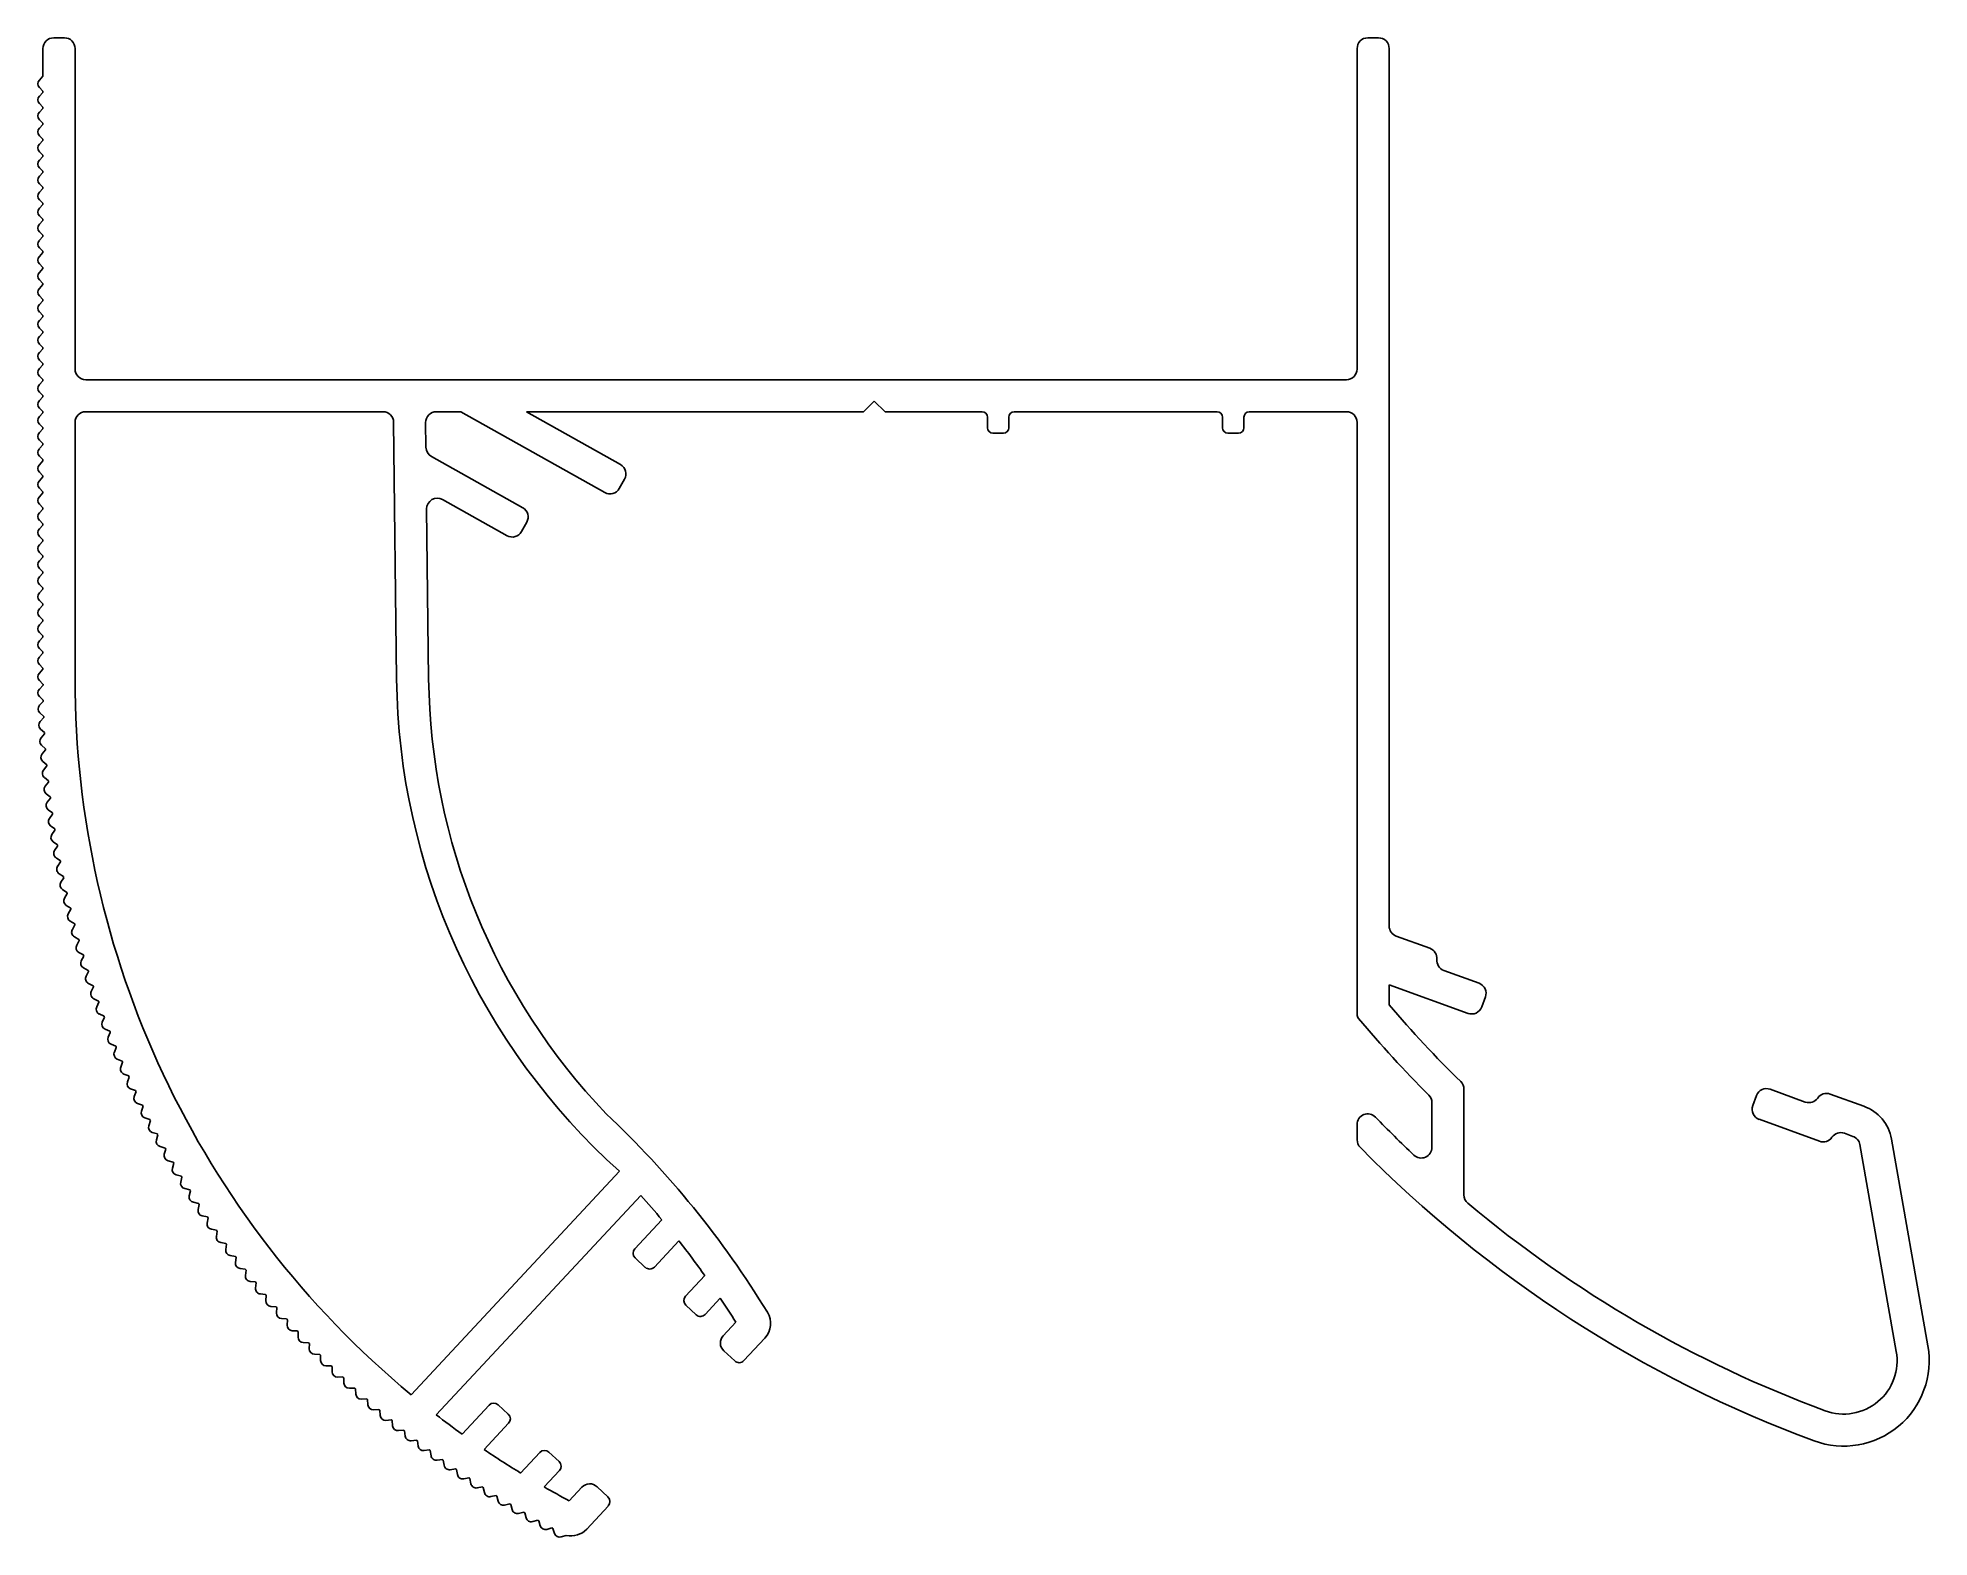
# Model space of a CAD drawing. Extents: x 1414.5 to 1503, y 1893.1 to 1963.3.
import ezdxf

# ---------------------------------------------------------------- set-up
doc = ezdxf.new("R2010")
doc.units = 0
doc.layers.get('0').update_dxf_attribs({"linetype": 'CONTINUOUS'})

msp = doc.modelspace()

# ---------------------------------------------------------------- linework, layer by layer
for p, q in [((1415.74, 1963.298), (1415.24, 1963.298)), ((1477.24, 1963.298), (1476.74, 1963.298)), ((1414.74, 1962.798), (1414.74, 1961.497)), ((1416.24, 1947.798), (1416.24, 1962.798)), ((1476.24, 1962.798), (1476.24, 1947.798)), ((1477.74, 1921.731), (1477.74, 1962.798)), ((1414.74, 1961.497), (1414.569, 1961.321)), ((1414.74, 1960.747), (1414.569, 1960.571)), ((1414.574, 1960.967), (1414.74, 1960.806)), ((1414.74, 1960.806), (1414.74, 1960.747)), ((1414.74, 1959.997), (1414.569, 1959.821)), ((1414.574, 1960.217), (1414.74, 1960.056)), ((1414.74, 1960.056), (1414.74, 1959.997)), ((1414.74, 1959.247), (1414.569, 1959.071)), ((1414.574, 1959.467), (1414.74, 1959.306)), ((1414.74, 1959.306), (1414.74, 1959.247)), ((1414.74, 1958.497), (1414.569, 1958.321)), ((1414.574, 1958.717), (1414.74, 1958.556)), ((1414.574, 1957.967), (1414.74, 1957.806)), ((1414.74, 1958.556), (1414.74, 1958.497)), ((1414.74, 1957.747), (1414.569, 1957.571)), ((1414.574, 1957.217), (1414.74, 1957.056)), ((1414.74, 1957.806), (1414.74, 1957.747)), ((1414.74, 1957.056), (1414.74, 1956.997)), ((1414.74, 1956.997), (1414.569, 1956.821)), ((1414.74, 1956.247), (1414.569, 1956.071)), ((1414.574, 1956.467), (1414.74, 1956.306)), ((1414.74, 1956.306), (1414.74, 1956.247)), ((1414.74, 1955.497), (1414.569, 1955.321)), ((1414.574, 1955.717), (1414.74, 1955.556)), ((1414.74, 1955.556), (1414.74, 1955.497)), ((1414.74, 1954.747), (1414.569, 1954.571)), ((1414.574, 1954.967), (1414.74, 1954.806)), ((1414.74, 1954.806), (1414.74, 1954.747)), ((1414.74, 1953.997), (1414.569, 1953.821)), ((1414.574, 1954.217), (1414.74, 1954.056)), ((1414.74, 1954.056), (1414.74, 1953.997)), ((1414.74, 1953.247), (1414.569, 1953.071)), ((1414.574, 1953.467), (1414.74, 1953.306)), ((1414.574, 1952.717), (1414.74, 1952.556)), ((1414.74, 1953.306), (1414.74, 1953.247)), ((1414.74, 1952.497), (1414.569, 1952.321)), ((1414.74, 1951.747), (1414.569, 1951.571)), ((1414.574, 1951.967), (1414.74, 1951.806)), ((1414.74, 1952.556), (1414.74, 1952.497)), ((1414.74, 1951.806), (1414.74, 1951.747)), ((1414.74, 1950.997), (1414.569, 1950.821)), ((1414.574, 1951.217), (1414.74, 1951.056)), ((1414.74, 1951.056), (1414.74, 1950.997)), ((1414.74, 1950.247), (1414.569, 1950.071)), ((1414.574, 1950.467), (1414.74, 1950.306)), ((1414.74, 1950.306), (1414.74, 1950.247)), ((1414.74, 1949.497), (1414.569, 1949.321)), ((1414.574, 1949.717), (1414.74, 1949.556)), ((1414.74, 1949.556), (1414.74, 1949.497)), ((1414.74, 1948.747), (1414.569, 1948.571)), ((1414.574, 1948.967), (1414.74, 1948.806)), ((1414.574, 1948.217), (1414.74, 1948.056)), ((1414.74, 1948.806), (1414.74, 1948.747)), ((1414.74, 1947.997), (1414.569, 1947.821)), ((1414.574, 1947.467), (1414.74, 1947.306)), ((1414.74, 1948.056), (1414.74, 1947.997)), ((1414.74, 1947.306), (1414.74, 1947.247)), ((1475.74, 1947.298), (1416.74, 1947.298)), ((1414.74, 1947.247), (1414.569, 1947.071)), ((1414.74, 1946.497), (1414.569, 1946.321)), ((1414.574, 1946.717), (1414.74, 1946.556)), ((1414.74, 1946.556), (1414.74, 1946.497)), ((1414.74, 1945.747), (1414.569, 1945.571)), ((1414.574, 1945.967), (1414.74, 1945.806)), ((1414.74, 1945.806), (1414.74, 1945.747)), ((1416.74, 1945.798), (1430.648, 1945.798)), ((1433.148, 1945.798), (1434.299, 1945.798)), ((1434.299, 1945.798), (1441.03, 1942.016)), ((1441.765, 1943.324), (1437.362, 1945.798)), ((1437.362, 1945.798), (1453.145, 1945.798)), ((1453.145, 1945.798), (1453.645, 1946.298)), ((1453.645, 1946.298), (1454.145, 1945.798)), ((1454.145, 1945.798), (1458.692, 1945.798)), ((1458.942, 1945.548), (1458.942, 1945.048)), ((1459.942, 1945.048), (1459.942, 1945.548)), ((1460.192, 1945.798), (1469.692, 1945.798)), ((1469.942, 1945.548), (1469.942, 1945.048)), ((1470.942, 1945.048), (1470.942, 1945.548)), ((1471.192, 1945.798), (1475.74, 1945.798)), ((1414.74, 1944.997), (1414.569, 1944.821)), ((1414.574, 1945.217), (1414.74, 1945.056)), ((1414.74, 1945.056), (1414.74, 1944.997)), ((1416.24, 1933.298), (1416.24, 1945.298)), ((1431.148, 1945.304), (1431.288, 1933.298)), ((1432.661, 1944.137), (1432.648, 1945.292)), ((1459.192, 1944.798), (1459.692, 1944.798)), ((1470.192, 1944.798), (1470.692, 1944.798)), ((1476.24, 1945.298), (1476.24, 1917.597)), ((1414.74, 1944.247), (1414.569, 1944.071)), ((1414.574, 1944.467), (1414.74, 1944.306)), ((1414.74, 1944.306), (1414.74, 1944.247)), ((1414.74, 1943.497), (1414.569, 1943.321)), ((1414.574, 1943.717), (1414.74, 1943.556)), ((1414.574, 1942.967), (1414.74, 1942.806)), ((1414.74, 1943.556), (1414.74, 1943.497)), ((1437.19, 1941.306), (1432.916, 1943.707)), ((1414.74, 1942.747), (1414.569, 1942.571)), ((1414.74, 1941.997), (1414.569, 1941.821)), ((1414.574, 1942.217), (1414.74, 1942.056)), ((1414.74, 1942.806), (1414.74, 1942.747)), ((1414.74, 1942.056), (1414.74, 1941.997)), ((1441.711, 1942.207), (1441.956, 1942.643)), ((1414.74, 1941.247), (1414.569, 1941.071)), ((1414.574, 1941.467), (1414.74, 1941.306)), ((1414.74, 1941.306), (1414.74, 1941.247)), ((1432.788, 1933.298), (1432.695, 1941.251)), ((1433.44, 1941.693), (1436.455, 1939.999)), ((1414.74, 1940.497), (1414.569, 1940.321)), ((1414.574, 1940.717), (1414.74, 1940.556)), ((1414.74, 1940.556), (1414.74, 1940.497)), ((1437.136, 1940.19), (1437.381, 1940.626)), ((1414.74, 1939.747), (1414.569, 1939.571)), ((1414.574, 1939.967), (1414.74, 1939.806)), ((1414.74, 1939.806), (1414.74, 1939.747)), ((1414.74, 1938.997), (1414.569, 1938.821)), ((1414.574, 1939.217), (1414.74, 1939.056)), ((1414.574, 1938.467), (1414.74, 1938.306)), ((1414.74, 1939.056), (1414.74, 1938.997)), ((1414.74, 1938.247), (1414.569, 1938.071)), ((1414.574, 1937.717), (1414.74, 1937.556)), ((1414.74, 1938.306), (1414.74, 1938.247)), ((1414.74, 1937.556), (1414.74, 1937.497)), ((1414.74, 1937.497), (1414.569, 1937.321)), ((1414.74, 1936.747), (1414.569, 1936.571)), ((1414.574, 1936.967), (1414.74, 1936.806)), ((1414.74, 1936.806), (1414.74, 1936.747)), ((1414.74, 1935.997), (1414.569, 1935.821)), ((1414.574, 1936.217), (1414.74, 1936.056)), ((1414.74, 1936.056), (1414.74, 1935.997)), ((1414.74, 1935.247), (1414.569, 1935.071)), ((1414.574, 1935.467), (1414.74, 1935.306)), ((1414.74, 1935.306), (1414.74, 1935.247)), ((1414.74, 1934.497), (1414.569, 1934.321)), ((1414.574, 1934.717), (1414.74, 1934.556)), ((1414.74, 1934.556), (1414.74, 1934.497)), ((1414.74, 1933.747), (1414.569, 1933.571)), ((1414.574, 1933.967), (1414.74, 1933.806)), ((1414.574, 1933.217), (1414.74, 1933.055)), ((1414.74, 1933.806), (1414.74, 1933.747)), ((1414.741, 1932.998), (1414.569, 1932.821)), ((1414.574, 1932.467), (1414.751, 1932.295)), ((1414.752, 1932.241), (1414.583, 1932.062)), ((1414.594, 1931.708), (1414.774, 1931.539)), ((1414.776, 1931.485), (1414.61, 1931.303)), ((1414.627, 1930.95), (1414.81, 1930.784)), ((1414.813, 1930.73), (1414.65, 1930.544)), ((1414.673, 1930.192), (1414.859, 1930.029)), ((1414.862, 1929.975), (1414.703, 1929.787)), ((1414.732, 1929.435), (1414.92, 1929.275)), ((1414.925, 1929.221), (1414.768, 1929.03)), ((1414.803, 1928.679), (1414.994, 1928.522)), ((1414.999, 1928.469), (1414.846, 1928.275)), ((1414.887, 1927.924), (1415.08, 1927.771)), ((1415.087, 1927.717), (1414.937, 1927.521)), ((1414.983, 1927.171), (1415.179, 1927.021)), ((1415.187, 1926.968), (1415.04, 1926.769)), ((1415.092, 1926.419), (1415.291, 1926.273)), ((1415.299, 1926.22), (1415.156, 1926.019)), ((1415.214, 1925.67), (1415.415, 1925.527)), ((1415.424, 1925.474), (1415.284, 1925.27)), ((1415.349, 1924.923), (1415.552, 1924.783)), ((1415.562, 1924.73), (1415.425, 1924.524)), ((1415.495, 1924.178), (1415.701, 1924.041)), ((1415.712, 1923.989), (1415.579, 1923.781)), ((1415.655, 1923.435), (1415.863, 1923.302)), ((1415.875, 1923.25), (1415.745, 1923.04)), ((1415.827, 1922.696), (1416.037, 1922.566)), ((1416.05, 1922.514), (1415.923, 1922.302)), ((1416.011, 1921.959), (1416.223, 1921.833)), ((1416.237, 1921.781), (1416.114, 1921.567)), ((1416.207, 1921.226), (1416.422, 1921.103)), ((1416.436, 1921.052), (1416.317, 1920.835)), ((1479.646, 1920.687), (1478.069, 1921.261)), ((1416.416, 1920.496), (1416.633, 1920.377)), ((1416.648, 1920.325), (1416.533, 1920.107)), ((1416.637, 1919.769), (1416.856, 1919.654)), ((1416.872, 1919.603), (1416.76, 1919.383)), ((1416.87, 1919.047), (1417.091, 1918.935)), ((1477.74, 1918.036), (1477.74, 1918.986)), ((1477.74, 1918.986), (1481.431, 1917.643)), ((1481.944, 1919.052), (1480.3, 1919.651)), ((1417.108, 1918.884), (1417, 1918.662)), ((1417.116, 1918.328), (1417.338, 1918.22)), ((1417.356, 1918.17), (1417.252, 1917.946)), ((1482.072, 1917.942), (1482.243, 1918.412)), ((1417.373, 1917.614), (1417.597, 1917.51)), ((1417.616, 1917.459), (1417.516, 1917.234)), ((1417.642, 1916.904), (1417.868, 1916.803)), ((1417.888, 1916.754), (1417.791, 1916.526)), ((1417.924, 1916.198), (1418.151, 1916.102)), ((1418.171, 1916.052), (1418.079, 1915.823)), ((1418.217, 1915.498), (1418.446, 1915.405)), ((1418.467, 1915.356), (1418.378, 1915.126)), ((1418.521, 1914.802), (1418.752, 1914.714)), ((1418.774, 1914.665), (1418.689, 1914.433)), ((1418.838, 1914.112), (1419.07, 1914.027)), ((1419.093, 1913.979), (1419.012, 1913.746)), ((1481.24, 1909.144), (1481.24, 1914.092)), ((1494.929, 1913.794), (1494.758, 1913.324)), ((1497.214, 1913.495), (1495.57, 1914.093)), ((1499.958, 1913.294), (1498.38, 1913.868)), ((1419.166, 1913.427), (1419.399, 1913.346)), ((1419.423, 1913.298), (1419.346, 1913.064)), ((1479.74, 1913.465), (1479.74, 1911.373)), ((1419.505, 1912.748), (1419.74, 1912.671)), ((1419.764, 1912.623), (1419.691, 1912.387)), ((1419.856, 1912.075), (1420.092, 1912.001)), ((1420.117, 1911.954), (1420.048, 1911.717)), ((1476.24, 1912.441), (1476.24, 1911.725)), ((1495.057, 1912.684), (1497.876, 1911.658)), ((1499.042, 1912.031), (1499.445, 1911.884)), ((1420.218, 1911.407), (1420.455, 1911.338)), ((1420.481, 1911.291), (1420.416, 1911.053)), ((1499.766, 1911.501), (1501.473, 1901.825)), ((1502.95, 1902.086), (1501.244, 1911.762)), ((1420.591, 1910.746), (1420.829, 1910.681)), ((1420.856, 1910.634), (1420.795, 1910.395)), ((1441.716, 1910.251), (1431.966, 1899.796)), ((1420.975, 1910.091), (1421.214, 1910.03)), ((1421.242, 1909.984), (1421.185, 1909.744)), ((1421.37, 1909.443), (1421.61, 1909.385)), ((1421.639, 1909.34), (1421.586, 1909.099)), ((1421.776, 1908.801), (1422.017, 1908.748)), ((1422.046, 1908.703), (1421.997, 1908.461)), ((1433.14, 1898.855), (1442.718, 1909.127)), ((1422.193, 1908.166), (1422.435, 1908.117)), ((1422.465, 1908.073), (1422.42, 1907.83)), ((1422.62, 1907.538), (1422.863, 1907.493)), ((1422.893, 1907.449), (1422.853, 1907.206)), ((1443.703, 1907.983), (1442.436, 1906.625)), ((1423.058, 1906.918), (1423.301, 1906.877)), ((1423.333, 1906.834), (1423.296, 1906.589)), ((1443.35, 1905.772), (1444.496, 1907.001)), ((1423.506, 1906.305), (1423.75, 1906.268)), ((1423.782, 1906.225), (1423.749, 1905.98)), ((1423.964, 1905.7), (1424.209, 1905.667)), ((1442.451, 1906.201), (1442.926, 1905.757)), ((1424.242, 1905.625), (1424.213, 1905.379)), ((1424.432, 1905.102), (1424.678, 1905.073)), ((1424.711, 1905.032), (1424.687, 1904.786)), ((1445.712, 1905.372), (1444.813, 1904.408)), ((1424.911, 1904.512), (1425.157, 1904.488)), ((1425.191, 1904.447), (1425.171, 1904.201)), ((1425.399, 1903.931), (1425.645, 1903.91)), ((1444.828, 1903.984), (1445.303, 1903.541)), ((1445.727, 1903.556), (1446.438, 1904.318)), ((1425.68, 1903.87), (1425.664, 1903.623)), ((1425.897, 1903.358), (1426.143, 1903.341)), ((1426.179, 1903.301), (1426.167, 1903.055)), ((1447.166, 1903.192), (1446.576, 1902.559)), ((1426.404, 1902.793), (1426.651, 1902.781)), ((1426.687, 1902.741), (1426.679, 1902.494)), ((1426.921, 1902.237), (1427.168, 1902.229)), ((1427.205, 1902.19), (1427.201, 1901.943)), ((1447.536, 1901.39), (1448.523, 1902.448)), ((1427.447, 1901.689), (1427.694, 1901.685)), ((1427.732, 1901.647), (1427.732, 1901.4)), ((1446.6, 1901.853), (1447.112, 1901.375)), ((1427.983, 1901.151), (1428.23, 1901.151)), ((1428.268, 1901.113), (1428.272, 1900.866)), ((1428.527, 1900.621), (1428.774, 1900.626)), ((1428.813, 1900.589), (1428.821, 1900.342)), ((1429.08, 1900.101), (1429.327, 1900.109)), ((1429.366, 1900.073), (1429.379, 1899.827)), ((1429.642, 1899.59), (1429.888, 1899.603)), ((1429.928, 1899.567), (1429.945, 1899.321)), ((1430.212, 1899.088), (1430.458, 1899.105)), ((1430.499, 1899.07), (1430.52, 1898.824)), ((1430.79, 1898.597), (1431.036, 1898.618)), ((1435.616, 1899.311), (1434.349, 1897.952)), ((1436.515, 1898.883), (1436.04, 1899.326)), ((1431.078, 1898.583), (1431.103, 1898.338)), ((1431.377, 1898.115), (1431.623, 1898.14)), ((1431.665, 1898.106), (1431.694, 1897.861)), ((1435.384, 1897.23), (1436.53, 1898.459)), ((1431.972, 1897.643), (1432.217, 1897.672)), ((1432.26, 1897.639), (1432.293, 1897.394)), ((1432.574, 1897.181), (1432.819, 1897.214)), ((1432.862, 1897.182), (1432.9, 1896.938)), ((1437.993, 1897.095), (1437.094, 1896.13)), ((1438.892, 1896.666), (1438.417, 1897.109)), ((1433.185, 1896.729), (1433.429, 1896.766)), ((1433.472, 1896.735), (1433.514, 1896.492)), ((1433.802, 1896.287), (1434.046, 1896.329)), ((1434.09, 1896.298), (1434.136, 1896.056)), ((1438.196, 1895.479), (1438.907, 1896.242)), ((1434.427, 1895.856), (1434.67, 1895.902)), ((1434.715, 1895.872), (1434.764, 1895.63)), ((1435.06, 1895.436), (1435.302, 1895.485)), ((1435.347, 1895.456), (1435.4, 1895.215)), ((1435.699, 1895.026), (1435.94, 1895.08)), ((1439.96, 1895.465), (1439.37, 1894.832)), ((1441.179, 1895.012), (1440.667, 1895.49)), ((1435.985, 1895.051), (1436.043, 1894.811)), ((1436.345, 1894.627), (1436.585, 1894.685)), ((1436.631, 1894.657), (1436.693, 1894.418)), ((1436.997, 1894.239), (1437.236, 1894.3)), ((1437.283, 1894.274), (1437.349, 1894.036)), ((1440.185, 1893.507), (1441.194, 1894.588)), ((1437.656, 1893.861), (1437.894, 1893.927)), ((1437.941, 1893.901), (1438.011, 1893.664)), ((1438.322, 1893.495), (1438.559, 1893.565)), ((1438.606, 1893.54), (1438.68, 1893.304)), ((1438.993, 1893.141), (1439.229, 1893.214))]:
    msp.add_line(p, q)
for centre, radius, start, end in [((1415.24, 1962.798), 0.5, 90, 180), ((1415.74, 1962.798), 0.5, 0, 90), ((1476.74, 1962.798), 0.5, 90, 180), ((1477.24, 1962.798), 0.5, 0, 90), ((1414.748, 1961.146), 0.25, 135.82867, 225.82867), ((1414.748, 1960.396), 0.25, 135.82867, 225.82867), ((1414.748, 1959.646), 0.25, 135.82867, 225.82867), ((1414.748, 1958.896), 0.25, 135.82867, 225.82867), ((1414.748, 1958.146), 0.25, 135.82867, 225.82867), ((1414.748, 1957.396), 0.25, 135.82867, 225.82867), ((1414.748, 1956.646), 0.25, 135.82867, 225.82867), ((1414.748, 1955.896), 0.25, 135.82867, 225.82867), ((1414.748, 1955.146), 0.25, 135.82867, 225.82867), ((1414.748, 1954.396), 0.25, 135.82867, 225.82867), ((1414.748, 1953.646), 0.25, 135.82867, 225.82867), ((1414.748, 1952.896), 0.25, 135.82867, 225.82867), ((1414.748, 1952.146), 0.25, 135.82867, 225.82867), ((1414.748, 1951.396), 0.25, 135.82867, 225.82867), ((1414.748, 1950.646), 0.25, 135.82867, 225.82867), ((1414.748, 1949.896), 0.25, 135.82867, 225.82867), ((1414.748, 1949.146), 0.25, 135.82867, 225.82867), ((1414.748, 1948.396), 0.25, 135.82867, 225.82867), ((1414.748, 1947.646), 0.25, 135.82867, 225.82867), ((1416.74, 1947.798), 0.5, 180, 270), ((1475.74, 1947.798), 0.5, 270, 0), ((1414.748, 1946.896), 0.25, 135.82867, 225.82867), ((1414.748, 1946.146), 0.25, 135.82867, 225.82867), ((1414.748, 1945.396), 0.25, 135.82867, 225.82867), ((1416.74, 1945.298), 0.5, 90, 180), ((1430.648, 1945.298), 0.5, 0.67083, 90), ((1433.148, 1945.298), 0.5, 90, 180.67083), ((1458.692, 1945.548), 0.25, 0, 90), ((1460.192, 1945.548), 0.25, 90, 180), ((1469.692, 1945.548), 0.25, 0, 90), ((1471.192, 1945.548), 0.25, 90, 180), ((1475.74, 1945.298), 0.5, 0, 90), ((1414.748, 1944.646), 0.25, 135.82867, 225.82867), ((1459.192, 1945.048), 0.25, 180, 270), ((1459.692, 1945.048), 0.25, 270, 360), ((1470.192, 1945.048), 0.25, 180, 270), ((1470.692, 1945.048), 0.25, 270, 360), ((1414.748, 1943.896), 0.25, 135.82867, 225.82867), ((1433.161, 1944.143), 0.5, 180.67083, 240.67083), ((1414.748, 1943.146), 0.25, 135.82867, 225.82867), ((1441.52, 1942.888), 0.5, 330.67083, 60.67083), ((1414.748, 1942.396), 0.25, 135.82867, 225.82867), ((1441.275, 1942.452), 0.5, 240.67083, 330.67083), ((1414.748, 1941.646), 0.25, 135.82867, 225.82867), ((1433.195, 1941.257), 0.5, 60.67083, 180.67083), ((1436.945, 1940.87), 0.5, 330.67083, 60.67083), ((1414.748, 1940.896), 0.25, 135.82867, 225.82867), ((1414.748, 1940.146), 0.25, 135.82867, 225.82867), ((1414.748, 1939.396), 0.25, 135.82867, 225.82867), ((1436.7, 1940.435), 0.5, 240.67083, 330.67083), ((1414.748, 1938.646), 0.25, 135.82867, 225.82867), ((1414.748, 1937.896), 0.25, 135.82867, 225.82867), ((1414.748, 1937.146), 0.25, 135.82867, 225.82867), ((1414.748, 1936.396), 0.25, 135.82867, 225.82867), ((1414.748, 1935.646), 0.25, 135.82867, 225.82867), ((1414.748, 1934.896), 0.25, 135.82867, 225.82867), ((1414.748, 1934.146), 0.25, 135.82867, 225.82867), ((1414.748, 1933.396), 0.25, 135.82867, 225.82867), ((1459.789, 1933.298), 43.549, 180, 230.29117), ((1462.786, 1933.667), 31.5, 180.67083, 228.018), ((1462.786, 1933.667), 30, 180.70437, 223.6862), ((1414.748, 1932.646), 0.25, 135.82867, 225.82867), ((1459.789, 1933.298), 45.049, 180.30859, 180.38178), ((1459.789, 1933.298), 45.049, 181.27557, 181.3438), ((1414.765, 1931.89), 0.25, 136.7907, 226.7907), ((1459.789, 1933.298), 45.049, 182.23759, 182.30583), ((1414.795, 1931.135), 0.25, 137.75272, 227.75272), ((1414.838, 1930.38), 0.25, 138.71475, 228.71475), ((1459.789, 1933.298), 45.049, 183.19962, 183.26785), ((1414.893, 1929.625), 0.25, 139.67677, 229.67677), ((1459.789, 1933.298), 45.049, 184.16164, 184.22988), ((1414.961, 1928.872), 0.25, 140.6388, 230.6388), ((1459.789, 1933.298), 45.049, 185.12367, 185.1919), ((1415.042, 1928.12), 0.25, 141.60082, 231.60082), ((1459.789, 1933.298), 45.049, 186.08569, 186.15393), ((1415.135, 1927.369), 0.25, 142.56285, 232.56285), ((1459.789, 1933.298), 45.049, 187.04772, 187.11595), ((1459.789, 1933.298), 45.049, 188.00974, 188.07798), ((1415.241, 1926.62), 0.25, 143.52487, 233.52487), ((1459.789, 1933.298), 45.049, 188.97177, 189.04), ((1415.359, 1925.873), 0.25, 144.4869, 234.4869), ((1415.49, 1925.129), 0.25, 145.44892, 235.44892), ((1459.789, 1933.298), 45.049, 189.93379, 190.00203), ((1415.634, 1924.386), 0.25, 146.41095, 236.41095), ((1459.789, 1933.298), 45.049, 190.89582, 190.96405), ((1415.79, 1923.646), 0.25, 147.37297, 237.37297), ((1459.789, 1933.298), 45.049, 191.85785, 191.92608), ((1415.958, 1922.908), 0.25, 148.335, 238.335), ((1459.789, 1933.298), 45.049, 192.81987, 192.8881), ((1459.789, 1933.298), 45.049, 193.7819, 193.85013), ((1416.138, 1922.174), 0.25, 149.29703, 239.29703), ((1459.789, 1933.298), 45.049, 194.74392, 194.81216), ((1478.24, 1921.731), 0.5, 180, 250), ((1416.331, 1921.443), 0.25, 150.25905, 240.25905), ((1416.537, 1920.715), 0.25, 151.22108, 241.22108), ((1459.789, 1933.298), 45.049, 195.70595, 195.77418), ((1416.754, 1919.99), 0.25, 152.1831, 242.1831), ((1459.789, 1933.298), 45.049, 196.66797, 196.73621), ((1479.475, 1920.217), 0.5, 354.47751, 70), ((1480.471, 1920.121), 0.5, 174.47751, 250), ((1416.983, 1919.27), 0.25, 153.14513, 243.14513), ((1459.789, 1933.298), 45.049, 197.63, 197.69823), ((1481.773, 1918.583), 0.5, 340, 70), ((1417.225, 1918.553), 0.25, 154.10715, 244.10715), ((1459.789, 1933.298), 45.049, 198.59202, 198.66026), ((1459.789, 1933.298), 45.049, 199.55405, 199.62228), ((1417.479, 1917.84), 0.25, 155.06918, 245.06918), ((1417.744, 1917.132), 0.25, 156.0312, 246.0312), ((1459.789, 1933.298), 45.049, 200.51607, 200.58431), ((1476.54, 1917.597), 0.3, 180, 219.89462), ((1517.74, 1952.039), 54, 219.89462, 225.05546), ((1517.74, 1952.039), 52.5, 220.36759, 225.72418), ((1481.602, 1918.113), 0.5, 250, 340), ((1418.021, 1916.429), 0.25, 156.99323, 246.99323), ((1459.789, 1933.298), 45.049, 201.4781, 201.54633), ((1418.31, 1915.73), 0.25, 157.95525, 247.95525), ((1459.789, 1933.298), 45.049, 202.44012, 202.50836), ((1418.611, 1915.036), 0.25, 158.91728, 248.91728), ((1459.789, 1933.298), 45.049, 203.40215, 203.47038), ((1459.789, 1933.298), 45.049, 204.36417, 204.43241), ((1418.924, 1914.347), 0.25, 159.8793, 249.8793), ((1419.248, 1913.664), 0.25, 160.84133, 250.84133), ((1459.789, 1933.298), 45.049, 205.3262, 205.39443), ((1479.24, 1913.465), 0.5, 0, 45.05546), ((1480.74, 1914.092), 0.5, 0, 45.72418), ((1495.399, 1913.623), 0.5, 70, 160), ((1497.385, 1913.964), 0.5, 250, 325.52249), ((1498.209, 1913.398), 0.5, 70, 145.52249), ((1419.583, 1912.986), 0.25, 161.80335, 251.80335), ((1459.789, 1933.298), 45.049, 206.28822, 206.35646), ((1410.218, 1880.14), 45.049, 31.46146, 46.73752), ((1476.74, 1912.441), 0.5, 44.00343, 180), ((1517.74, 1952.039), 56.5, 224.00343, 226.56746), ((1495.228, 1913.153), 0.5, 160, 250), ((1499.274, 1911.415), 2, 10, 70), ((1419.93, 1912.313), 0.25, 162.76538, 252.76538), ((1459.789, 1933.298), 45.049, 207.25025, 207.31848), ((1459.789, 1933.298), 45.049, 208.21228, 208.28051), ((1498.871, 1911.561), 0.5, 70, 145.52249), ((1499.274, 1911.415), 0.5, 10, 70), ((1420.288, 1911.647), 0.25, 163.72741, 253.72741), ((1420.657, 1910.987), 0.25, 164.68943, 254.68943), ((1459.789, 1933.298), 45.049, 209.1743, 209.24253), ((1476.74, 1911.725), 0.5, 180, 224.51692), ((1517.74, 1952.039), 58, 224.51692, 249.70599), ((1479.24, 1911.373), 0.5, 226.56746, 360), ((1498.047, 1912.127), 0.5, 250, 325.52249), ((1421.037, 1910.333), 0.25, 165.65146, 255.65146), ((1459.789, 1933.298), 45.049, 210.13633, 210.20456), ((1421.428, 1909.686), 0.25, 166.61348, 256.61348), ((1459.789, 1933.298), 45.049, 211.09835, 211.16659), ((1459.789, 1933.298), 45.049, 212.06038, 212.12861), ((1421.83, 1909.045), 0.25, 167.57551, 257.57551), ((1422.242, 1908.411), 0.25, 168.53753, 258.53753), ((1459.789, 1933.298), 45.049, 213.0224, 213.09064), ((1410.218, 1880.14), 43.549, 39.74429, 41.72973), ((1481.74, 1909.144), 0.5, 180, 229.9948), ((1517.74, 1952.039), 56.5, 229.9948, 249.70599), ((1422.665, 1907.784), 0.25, 169.49956, 259.49956), ((1459.789, 1933.298), 45.049, 213.98443, 214.05266), ((1459.789, 1933.298), 45.049, 214.94645, 215.01469), ((1423.099, 1907.164), 0.25, 170.46158, 260.46158), ((1423.543, 1906.552), 0.25, 171.42361, 261.42361), ((1459.789, 1933.298), 45.049, 215.90848, 215.97671), ((1442.655, 1906.42), 0.3, 137, 227), ((1410.218, 1880.14), 43.549, 35.40887, 38.08314), ((1423.997, 1905.947), 0.25, 172.38563, 262.38563), ((1459.789, 1933.298), 45.049, 216.8705, 216.93874), ((1443.131, 1905.977), 0.3, 227, 317), ((1459.789, 1933.298), 45.049, 217.83253, 217.90076), ((1424.461, 1905.35), 0.25, 173.34766, 263.34766), ((1459.789, 1933.298), 45.049, 218.79455, 218.86279), ((1424.936, 1904.761), 0.25, 174.30968, 264.30968), ((1459.789, 1933.298), 45.049, 219.75658, 219.82481), ((1425.42, 1904.18), 0.25, 175.27171, 265.27171), ((1459.789, 1933.298), 45.049, 220.7186, 220.78684), ((1445.032, 1904.203), 0.3, 137, 227), ((1410.218, 1880.14), 43.549, 31.96073, 33.72474), ((1425.913, 1903.607), 0.25, 176.23373, 266.23373), ((1459.789, 1933.298), 45.049, 221.68063, 221.74886), ((1426.417, 1903.042), 0.25, 177.19576, 267.19576), ((1445.508, 1903.76), 0.3, 227, 317), ((1447.792, 1903.13), 1, 317, 31.46146), ((1459.789, 1933.298), 45.049, 222.64266, 222.71089), ((1426.929, 1902.486), 0.25, 178.15778, 268.15778), ((1459.789, 1933.298), 45.049, 223.60468, 223.67291), ((1446.941, 1902.218), 0.5, 137, 227), ((1427.451, 1901.939), 0.25, 179.11981, 269.11981), ((1459.789, 1933.298), 45.049, 224.56671, 224.63494), ((1427.982, 1901.401), 0.25, 180.08184, 270.08184), ((1447.317, 1901.595), 0.3, 227, 317), ((1499.011, 1901.391), 4, 249.70599, 10), ((1499.011, 1901.391), 2.5, 249.70599, 10), ((1459.789, 1933.298), 45.049, 225.52873, 225.59697), ((1428.522, 1900.871), 0.25, 181.04386, 271.04386), ((1459.789, 1933.298), 45.049, 226.49076, 226.55899), ((1429.071, 1900.351), 0.25, 182.00589, 272.00589), ((1459.789, 1933.298), 45.049, 227.45278, 227.52102), ((1429.629, 1899.839), 0.25, 182.96791, 272.96791), ((1459.789, 1933.298), 45.049, 228.41481, 228.48304), ((1430.195, 1899.338), 0.25, 183.92994, 273.92994), ((1459.789, 1933.298), 45.049, 229.37683, 229.44507), ((1430.769, 1898.846), 0.25, 184.89196, 274.89196), ((1459.789, 1933.298), 45.049, 230.33886, 230.40709), ((1459.789, 1933.298), 43.549, 232.27027, 234.25571), ((1435.835, 1899.106), 0.3, 47, 137), ((1436.311, 1898.663), 0.3, 317, 47), ((1431.352, 1898.363), 0.25, 185.85399, 275.85399), ((1459.789, 1933.298), 45.049, 231.30088, 231.36912), ((1431.942, 1897.891), 0.25, 186.81601, 276.81601), ((1459.789, 1933.298), 45.049, 232.26291, 232.33114), ((1432.541, 1897.428), 0.25, 187.77804, 277.77804), ((1459.789, 1933.298), 45.049, 233.22493, 233.29317), ((1433.147, 1896.976), 0.25, 188.74006, 278.74006), ((1459.789, 1933.298), 43.549, 235.91686, 238.59113), ((1438.212, 1896.89), 0.3, 47, 137), ((1459.789, 1933.298), 45.049, 234.18696, 234.25519), ((1433.76, 1896.534), 0.25, 189.70209, 279.70209), ((1459.789, 1933.298), 45.049, 235.14898, 235.21722), ((1434.381, 1896.102), 0.25, 190.66411, 280.66411), ((1438.688, 1896.447), 0.3, 317, 47), ((1459.789, 1933.298), 45.049, 236.11101, 236.17924), ((1435.009, 1895.68), 0.25, 191.62614, 281.62614), ((1459.789, 1933.298), 45.049, 237.07304, 237.14127), ((1435.644, 1895.27), 0.25, 192.58816, 282.58816), ((1459.789, 1933.298), 45.049, 238.03506, 238.10329), ((1459.789, 1933.298), 43.549, 240.27526, 242.03927), ((1440.326, 1895.124), 0.5, 47, 137), ((1436.286, 1894.87), 0.25, 193.55019, 283.55019), ((1459.789, 1933.298), 45.049, 238.99709, 239.06532), ((1436.935, 1894.481), 0.25, 194.51222, 284.51222), ((1459.789, 1933.298), 45.049, 239.95911, 240.02734), ((1440.974, 1894.793), 0.3, 317, 47), ((1437.59, 1894.102), 0.25, 195.47424, 285.47424), ((1459.789, 1933.298), 45.049, 240.92114, 240.98937), ((1438.251, 1893.735), 0.25, 196.43627, 286.43627), ((1459.789, 1933.298), 45.049, 241.88316, 241.9514), ((1438.918, 1893.379), 0.25, 197.39829, 287.39829), ((1439.454, 1894.189), 1, 257, 317)]:
    msp.add_arc(centre, radius, start, end)

doc.saveas('drawing.dxf')
